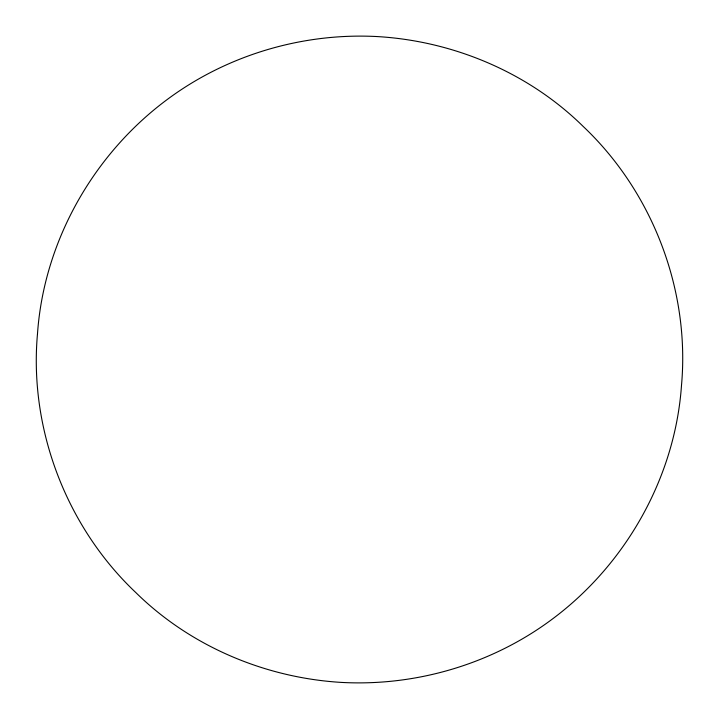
<?xml version="1.0" encoding="UTF-8"?>
<svg xmlns="http://www.w3.org/2000/svg" width="719" height="719" viewBox="0 0 719 719"><rect width="100%" height="100%" fill="white"/><g stroke="black" fill="none" stroke-linecap="round" stroke-linejoin="round"><path stroke-width="1.08" d="M37.505 333.607C28.877 428.884 66.382 526.928 135.819 592.564C190.508 646.417 265.473 677.999 341.885 682.439C416.777 686.411 492.785 663.763 552.839 618.7C626.168 563.894 675.132 476.976 681.495 385.393C690.123 290.117 652.618 192.072 583.181 126.436C528.492 72.583 453.527 41.001 377.116 36.561C302.223 32.589 226.215 55.237 166.161 100.3C92.832 155.106 43.868 242.024 37.505 333.607"/></g></svg>
